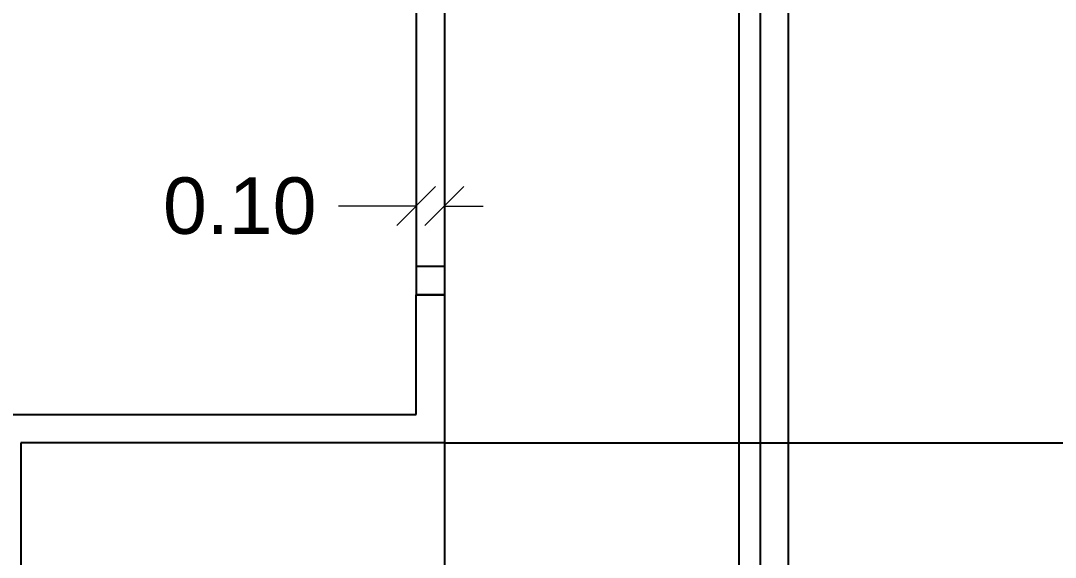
# Model space of a CAD drawing. Header units: metres. Extents: x -355 to 973, y -73 to 238.
# Drawn here: x 603.327 to 606.99, y 98.622 to 100.522 of the extents above; entities that cross this region are included whole.
import ezdxf

# ---------------------------------------------------------------- set-up
doc = ezdxf.new("R2010")
doc.units = ezdxf.units.M
doc.header["$LTSCALE"] = 3
doc.header["$MEASUREMENT"] = 0
doc.linetypes.add('ACAD_ISO02W100', pattern=[15, 12, -3])
doc.layers.add('4', color=4, linetype='ACAD_ISO02W100')
doc.styles.get("Standard").update_dxf_attribs({"font": 'arial.ttf'})
doc.dimstyles.new('ahmad', dxfattribs={"dimtxt": 0.2, "dimasz": 0.1375, "dimexe": 0, "dimexo": 0.0625, "dimgap": 0.09, "dimtad": 0, "dimzin": 0, "dimdsep": 46, "dimtxsty": 'Standard', "dimblk": 'OBLIQUE', "dimcen": 0.09, "dimclrd": 245, "dimclrt": 61, "dimadec": 0, "dimazin": 0, "dimtfac": 1, "dimtofl": 0, "dimtmove": 0, "dimatfit": 3, "dimldrblk": 'OBLIQUE', "dimfxl": 0, "dimfxlon": 1, "dimtolj": 1, "dimtzin": 0, "dimlwd": 13, "dimarcsym": 0})

# ---------------------------------------------------------------- blocks, each defined once
blk = doc.blocks.new('_Oblique')
at = {"color": 0, "linetype": 'ByBlock', "lineweight": -2}
blk.add_line((-0.5, -0.5), (0.5, 0.5), dxfattribs=at)
blk = doc.blocks.new('*D789')
at = {"color": 245, "lineweight": 13, "transparency": 16777216}
for p, q in [((604.7267, 99.8656), (604.4517, 99.8656)), ((604.8267, 99.8656), (604.9642, 99.8656))]:
    blk.add_line(p, q, dxfattribs=at)
at = {"layer": 'Defpoints', "color": 0, "transparency": 16777216}
for p in [(604.7267, 99.8656), (604.7267, 99.6516), (604.8267, 99.6516)]:
    blk.add_point(p, dxfattribs=at)
at = {"color": 245, "lineweight": 13, "transparency": 16777216, "xscale": 0.1375, "yscale": 0.1375, "zscale": 0.1375}
blk.add_blockref('_Oblique', (604.7267, 99.8656), dxfattribs=at)
at = {"color": 245, "lineweight": 13, "transparency": 16777216, "xscale": 0.1375, "yscale": 0.1375, "zscale": 0.1375, "rotation": 180}
blk.add_blockref('_Oblique', (604.8267, 99.8656), dxfattribs=at)
at = {"color": 61, "transparency": 16777216, "insert": (604.1023, 99.8656), "char_height": 0.2, "attachment_point": 5}
blk.add_mtext('\\A1;0.10', dxfattribs=at)

msp = doc.modelspace()

# ---------------------------------------------------------------- linework, layer by layer
for p, q in [((605.8693, 105.7516), (605.8693, 88.8616)), ((605.9452, 101.5906), (605.9452, 88.8616)), ((606.0452, 88.8616), (606.0452, 101.5628)), ((604.7267, 99.1277), (604.7267, 99.5516)), ((604.7267, 99.5516), (604.8267, 99.5516)), ((604.8267, 99.5516), (604.8267, 99.1277)), ((601.7267, 99.1277), (604.7267, 99.1277)), ((604.8267, 99.1277), (604.8267, 99.0277)), ((604.8267, 99.0277), (603.3267, 99.0277)), ((603.3267, 99.0277), (603.3267, 96.3746)), ((604.8267, 99.0277), (608.8267, 99.0277)), ((604.8267, 99.0277), (604.8267, 86.5616))]:
    msp.add_line(p, q)
at = {"layer": '4', "color": 0}
for p, q in [((604.7267, 102.6516), (604.7267, 99.5516)), ((604.8267, 102.6516), (604.8267, 99.5516)), ((604.8267, 99.6516), (604.7267, 99.6516)), ((604.8267, 99.5516), (604.7267, 99.5516))]:
    msp.add_line(p, q, dxfattribs=at)

# ---------------------------------------------------------------- dimensions: what is measured, and where the dimension line sits
dim = msp.add_linear_dim(base=(604.7267, 99.8656), p1=(604.8267, 99.6516), p2=(604.7267, 99.6516), dimstyle='ahmad')
dim.commit()
dim.dimension.update_dxf_attribs({"geometry": '*D789', "text_midpoint": (604.1023, 99.8656)})

doc.saveas('drawing.dxf')
